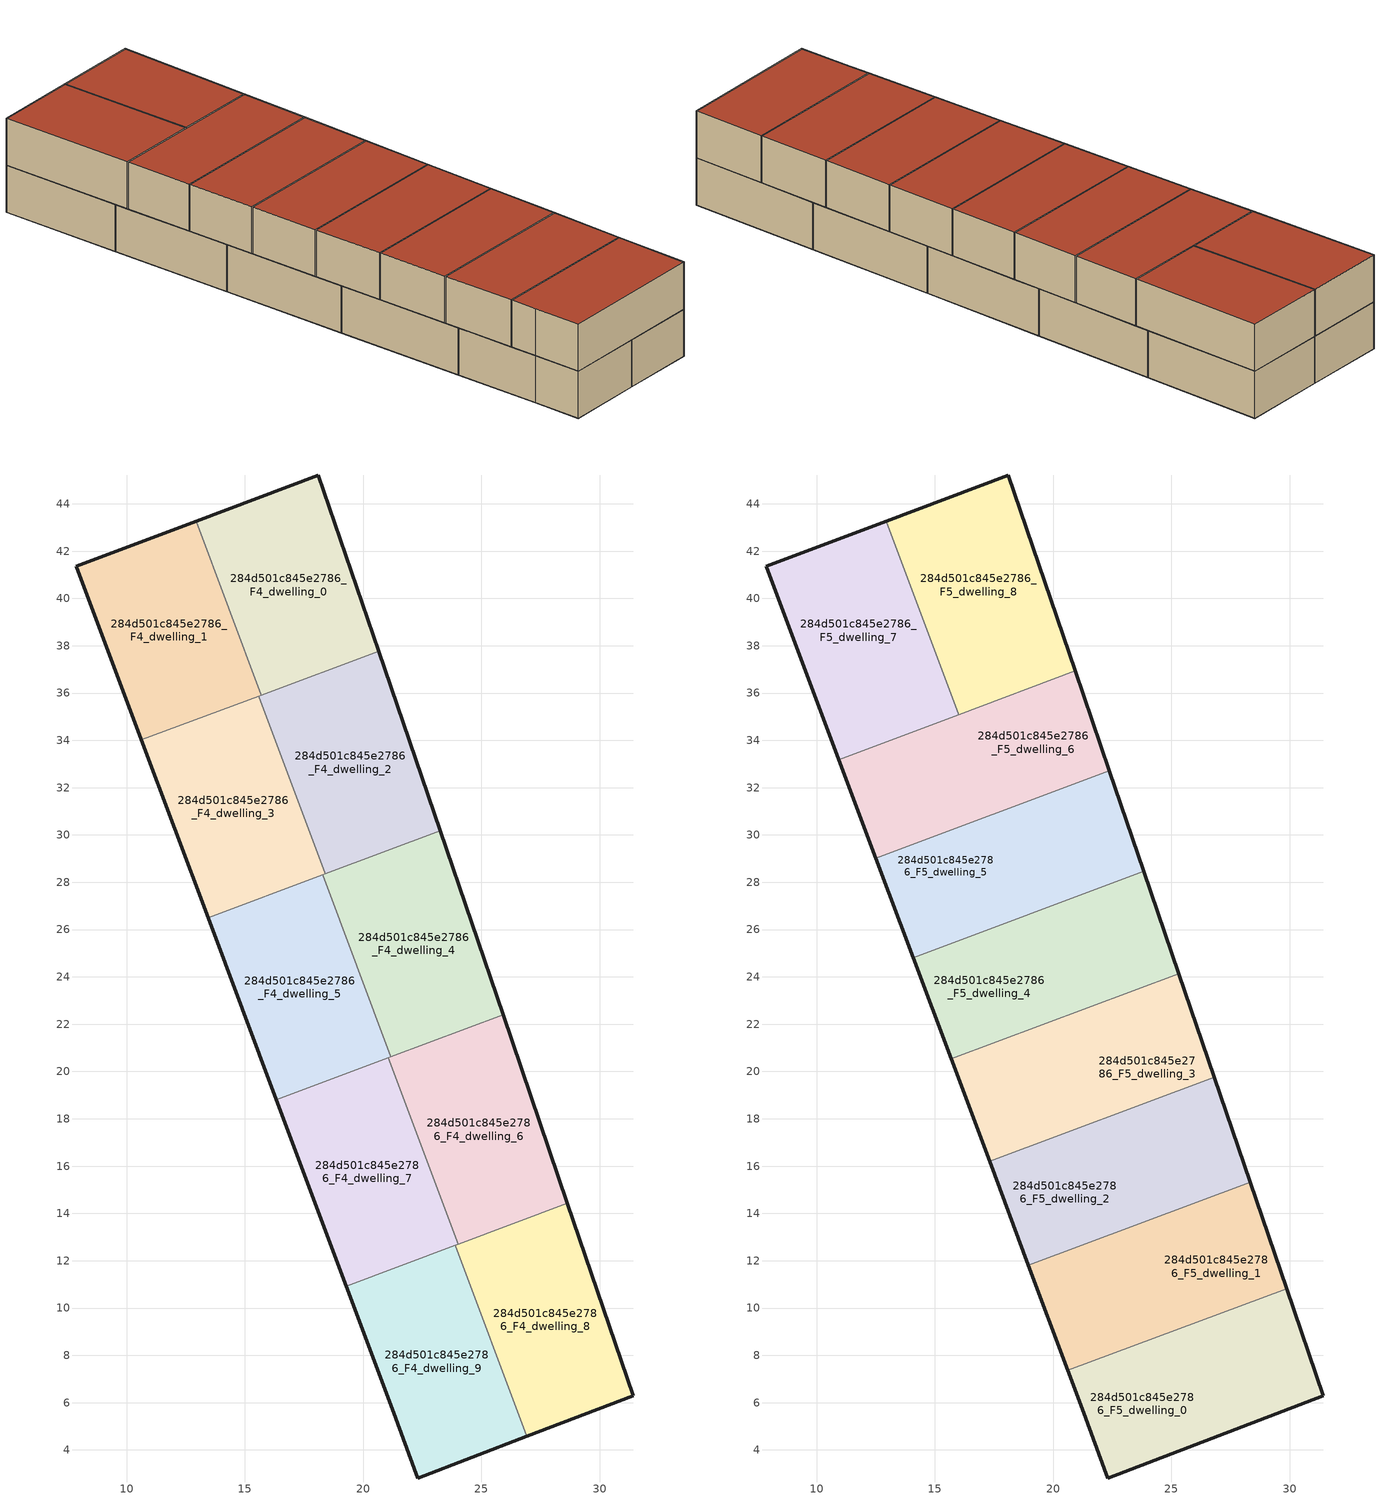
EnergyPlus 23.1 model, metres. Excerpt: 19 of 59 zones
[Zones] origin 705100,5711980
284d501c845e2786_F4_dwelling_0
 floor to 284d501c845e2786_F3_dwelling_0 (EU_floor_Construction): 20.65,37.77 18.11,45.22 12.94,43.27 15.7,35.91 z12
 wall outside (EU_wall_Construction): 12.94,43.27 18.11,45.22 20.65,37.77 z12:15
 wall to 284d501c845e2786_F4_dwelling_1 (EU_wall_Construction): 15.7,35.91 12.94,43.27 z12:15
 wall to 284d501c845e2786_F4_dwelling_2 (EU_wall_Construction): 20.65,37.77 15.7,35.91 z12:15
 ceiling adiabatic (EU_roof_Construction): 18.11,45.22 20.65,37.77 15.7,35.91 12.94,43.27 z15
284d501c845e2786_F4_dwelling_1
 floor to 284d501c845e2786_F3_dwelling_1 (EU_floor_Construction): 15.7,35.91 12.94,43.27 7.87,41.36 10.63,34.02 z12
 wall outside (EU_wall_Construction): 10.63,34.02 7.87,41.36 12.94,43.27 z12:15
 wall to 284d501c845e2786_F4_dwelling_3 (EU_wall_Construction): 15.59,35.87 10.63,34.02 z12:15
 wall to 284d501c845e2786_F4_dwelling_2 (EU_wall_Construction): 15.7,35.91 15.59,35.87 z12:15
284d501c845e2786_F4_dwelling_2
 floor to 284d501c845e2786_F3_dwelling_2 (EU_floor_Construction): 23.25,30.17 20.65,37.77 15.59,35.87 18.4,28.35 z12
 wall outside (EU_wall_Construction): 20.65,37.77 23.25,30.17 z12:15
 wall to 284d501c845e2786_F4_dwelling_3 (EU_wall_Construction): 18.4,28.35 15.59,35.87 z12:15
 wall to 284d501c845e2786_F4_dwelling_4 (EU_wall_Construction): 23.25,30.17 18.4,28.35 z12:15
284d501c845e2786_F4_dwelling_3
 floor to 284d501c845e2786_F3_dwelling_3 (EU_floor_Construction): 18.4,28.35 15.59,35.87 10.63,34.02 13.45,26.5 z12
 wall outside (EU_wall_Construction): 13.45,26.5 10.63,34.02 z12:15
 wall to 284d501c845e2786_F4_dwelling_5 (EU_wall_Construction): 18.3,28.31 13.45,26.5 z12:15
 wall to 284d501c845e2786_F4_dwelling_4 (EU_wall_Construction): 18.4,28.35 18.3,28.31 z12:15
284d501c845e2786_F4_dwelling_4
 floor to 284d501c845e2786_F3_dwelling_4 (EU_floor_Construction): 25.91,22.39 23.25,30.17 18.3,28.31 21.18,20.62 z12
 wall outside (EU_wall_Construction): 23.25,30.17 25.91,22.39 z12:15
 wall to 284d501c845e2786_F4_dwelling_5 (EU_wall_Construction): 21.18,20.62 18.3,28.31 z12:15
 wall to 284d501c845e2786_F4_dwelling_6 (EU_wall_Construction): 25.91,22.39 21.18,20.62 z12:15
284d501c845e2786_F4_dwelling_5
 floor to 284d501c845e2786_F3_dwelling_5 (EU_floor_Construction): 21.18,20.62 18.3,28.31 13.45,26.5 16.33,18.8 z12
 wall outside (EU_wall_Construction): 16.33,18.8 13.45,26.5 z12:15
 wall to 284d501c845e2786_F4_dwelling_7 (EU_wall_Construction): 21.07,20.58 16.33,18.8 z12:15
 wall to 284d501c845e2786_F4_dwelling_6 (EU_wall_Construction): 21.18,20.62 21.07,20.58 z12:15
284d501c845e2786_F4_dwelling_6
 floor to 284d501c845e2786_F3_dwelling_6 (EU_floor_Construction): 28.64,14.43 25.91,22.39 21.07,20.58 24.02,12.7 z12
 wall outside (EU_wall_Construction): 25.91,22.39 28.64,14.43 z12:15
 wall to 284d501c845e2786_F4_dwelling_7 (EU_wall_Construction): 24.02,12.7 21.07,20.58 z12:15
 wall to 284d501c845e2786_F4_dwelling_8 (EU_wall_Construction): 28.64,14.43 24.02,12.7 z12:15
 ceiling adiabatic (EU_roof_Construction): 26.81,19.76 28.64,14.43 28.33,15.32 23.68,13.58 22.04,17.97 z15
284d501c845e2786_F4_dwelling_7
 floor to 284d501c845e2786_F3_dwelling_7 (EU_floor_Construction): 24.02,12.7 21.07,20.58 16.33,18.8 19.29,10.93 z12
 wall outside (EU_wall_Construction): 19.29,10.93 16.33,18.8 z12:15
 wall to 284d501c845e2786_F4_dwelling_9 (EU_wall_Construction): 23.89,12.65 19.29,10.93 z12:15
 wall to 284d501c845e2786_F4_dwelling_8 (EU_wall_Construction): 24.02,12.7 23.89,12.65 z12:15
 ceiling adiabatic (EU_roof_Construction): 21.07,20.58 22.04,17.97 17.31,16.2 16.33,18.8 z15
284d501c845e2786_F4_dwelling_8
 floor to 284d501c845e2786_F3_dwelling_8 (EU_floor_Construction): 31.42,6.29 28.64,14.43 23.89,12.65 26.92,4.57 z12
 wall outside (EU_wall_Construction): 28.64,14.43 31.42,6.29 26.92,4.57 z12:15
 wall to 284d501c845e2786_F4_dwelling_9 (EU_wall_Construction): 26.92,4.57 23.89,12.65 z12:15
284d501c845e2786_F4_dwelling_9
 floor to 284d501c845e2786_F3_dwelling_9 (EU_floor_Construction): 26.92,4.57 23.89,12.65 19.29,10.93 21.23,5.73 22.3,2.81 z12
 wall outside (EU_wall_Construction): 26.92,4.57 22.3,2.81 21.23,5.73 19.29,10.93 z12:15
284d501c845e2786_F5_dwelling_0
 floor to 284d501c845e2786_F4_dwelling_9 (EU_floor_Construction): 26.92,4.57 25.23,9.09 20.62,7.36 21.23,5.73 22.3,2.81 z15
 floor to 284d501c845e2786_F4_dwelling_8 (EU_floor_Construction): 31.42,6.29 29.87,10.82 25.23,9.09 26.92,4.57 z15
 wall outside (EU_wall_Construction): 29.87,10.82 31.42,6.29 22.3,2.81 21.23,5.73 20.62,7.36 z15:18
 wall to 284d501c845e2786_F5_dwelling_1 (EU_wall_Construction): 20.62,7.36 29.87,10.82 z15:18
 roof outside (EU_roof_Construction): 29.87,10.82 31.42,6.29 22.3,2.81 21.23,5.73 20.62,7.36 z18
284d501c845e2786_F5_dwelling_1
 floor to 284d501c845e2786_F4_dwelling_8 (EU_floor_Construction): 29.87,10.82 28.63,14.43 23.89,12.65 25.23,9.09 z15
 floor to 284d501c845e2786_F4_dwelling_9 (EU_floor_Construction): 25.23,9.09 23.89,12.65 19.29,10.93 20.62,7.36 z15
 floor to 284d501c845e2786_F4_dwelling_7 (EU_floor_Construction): 24.02,12.7 23.68,13.58 18.95,11.81 19.29,10.93 z15
 floor to 284d501c845e2786_F4_dwelling_6 (EU_floor_Construction): 28.63,14.43 28.33,15.32 23.68,13.58 24.02,12.7 z15
 wall outside (EU_wall_Construction): 20.62,7.36 18.95,11.81 / 28.33,15.32 29.87,10.82 z15:18
 wall to 284d501c845e2786_F5_dwelling_2 (EU_wall_Construction): 18.95,11.81 28.33,15.32 z15:18
 roof outside (EU_roof_Construction): 28.33,15.32 29.87,10.82 20.62,7.36 18.95,11.81 z18
284d501c845e2786_F5_dwelling_2
 floor to 284d501c845e2786_F4_dwelling_7 (EU_floor_Construction): 23.68,13.58 22.04,17.97 17.31,16.2 18.95,11.81 z15
 floor adiabatic (EU_floor_Construction): 28.33,15.32 26.81,19.76 22.04,17.97 23.68,13.58 z15
 wall outside (EU_wall_Construction): 18.95,11.81 17.31,16.2 / 26.81,19.76 28.33,15.32 z15:18
 wall to 284d501c845e2786_F5_dwelling_3 (EU_wall_Construction): 17.31,16.2 26.81,19.76 z15:18
 roof outside (EU_roof_Construction): 26.81,19.76 28.33,15.32 18.95,11.81 17.31,16.2 z18
284d501c845e2786_F5_dwelling_3
 floor to 284d501c845e2786_F4_dwelling_6 (EU_floor_Construction): 26.81,19.76 25.91,22.39 21.07,20.58 22.04,17.97 z15
 floor to 284d501c845e2786_F4_dwelling_4 (EU_floor_Construction): 25.91,22.39 25.31,24.13 20.53,22.34 21.18,20.62 z15
 floor to 284d501c845e2786_F4_dwelling_5 (EU_floor_Construction): 21.18,20.62 20.53,22.34 15.68,20.53 16.33,18.8 z15
 floor adiabatic (EU_floor_Construction): 22.04,17.97 21.07,20.58 16.33,18.8 17.31,16.2 z15
 wall outside (EU_wall_Construction): 17.31,16.2 15.68,20.53 / 25.31,24.13 26.81,19.76 z15:18
 wall to 284d501c845e2786_F5_dwelling_4 (EU_wall_Construction): 15.68,20.53 25.31,24.13 z15:18
 roof outside (EU_roof_Construction): 25.31,24.13 26.81,19.76 17.31,16.2 15.68,20.53 z18
284d501c845e2786_F5_dwelling_4
 floor to 284d501c845e2786_F4_dwelling_4 (EU_floor_Construction): 25.31,24.13 23.84,28.46 18.93,26.62 20.53,22.34 z15
 floor to 284d501c845e2786_F4_dwelling_5 (EU_floor_Construction): 20.53,22.34 18.93,26.62 14.08,24.8 15.68,20.53 z15
 wall outside (EU_wall_Construction): 15.68,20.53 14.08,24.8 / 23.84,28.46 25.31,24.13 z15:18
 wall to 284d501c845e2786_F5_dwelling_5 (EU_wall_Construction): 14.08,24.8 23.84,28.46 z15:18
 roof outside (EU_roof_Construction): 23.84,28.46 25.31,24.13 15.68,20.53 14.08,24.8 z18
284d501c845e2786_F5_dwelling_5
 floor to 284d501c845e2786_F4_dwelling_3 (EU_floor_Construction): 18.4,28.35 17.46,30.88 12.5,29.02 13.45,26.5 z15
 floor to 284d501c845e2786_F4_dwelling_2 (EU_floor_Construction): 23.25,30.17 22.38,32.72 17.46,30.88 18.4,28.35 z15
 floor to 284d501c845e2786_F4_dwelling_4 (EU_floor_Construction): 23.84,28.46 23.25,30.17 18.3,28.31 18.93,26.62 z15
 floor to 284d501c845e2786_F4_dwelling_5 (EU_floor_Construction): 18.93,26.62 18.3,28.31 13.45,26.5 14.08,24.8 z15
 wall outside (EU_wall_Construction): 14.08,24.8 12.5,29.02 / 22.38,32.72 23.84,28.46 z15:18
 wall to 284d501c845e2786_F5_dwelling_6 (EU_wall_Construction): 12.5,29.02 22.38,32.72 z15:18
 roof outside (EU_roof_Construction): 22.38,32.72 23.84,28.46 14.08,24.8 12.5,29.02 z18
284d501c845e2786_F5_dwelling_6
 floor to 284d501c845e2786_F4_dwelling_2 (EU_floor_Construction): 22.38,32.72 20.94,36.93 15.9,35.05 17.46,30.88 z15
 floor to 284d501c845e2786_F4_dwelling_3 (EU_floor_Construction): 17.46,30.88 15.9,35.05 10.94,33.19 12.5,29.02 z15
 wall outside (EU_wall_Construction): 12.5,29.02 10.94,33.19 / 20.94,36.93 22.38,32.72 z15:18
 wall to 284d501c845e2786_F5_dwelling_7 (EU_wall_Construction): 10.94,33.19 16,35.08 z15:18
 wall to 284d501c845e2786_F5_dwelling_8 (EU_wall_Construction): 16,35.08 20.94,36.93 z15:18
 roof outside (EU_roof_Construction): 20.94,36.93 22.38,32.72 12.5,29.02 10.94,33.19 z18
284d501c845e2786_F5_dwelling_7
 floor to 284d501c845e2786_F4_dwelling_1 (EU_floor_Construction): 15.69,35.91 12.94,43.27 7.87,41.36 10.63,34.02 z15
 floor to 284d501c845e2786_F4_dwelling_3 (EU_floor_Construction): 15.9,35.05 15.59,35.87 10.63,34.02 10.94,33.19 z15
 floor to 284d501c845e2786_F4_dwelling_2 (EU_floor_Construction): 16,35.08 15.69,35.91 15.59,35.87 15.9,35.05 z15
 wall outside (EU_wall_Construction): 10.94,33.19 7.87,41.36 12.94,43.27 z15:18
 wall to 284d501c845e2786_F5_dwelling_8 (EU_wall_Construction): 12.94,43.27 16,35.08 z15:18
 roof outside (EU_roof_Construction): 12.94,43.27 16,35.08 10.94,33.19 7.87,41.36 z18
284d501c845e2786_F5_dwelling_8
 floor to 284d501c845e2786_F4_dwelling_2 (EU_floor_Construction): 20.94,36.93 20.65,37.77 15.69,35.91 16,35.08 z15
 floor adiabatic (EU_floor_Construction): 20.94,36.93 18.11,45.22 12.94,43.27 15.69,35.91 20.65,37.77 z15
 wall outside (EU_wall_Construction): 12.94,43.27 18.11,45.22 20.94,36.93 z15:18
 roof outside (EU_roof_Construction): 18.11,45.22 20.94,36.93 16,35.08 12.94,43.27 z18
[Building]
EU S2 Campaign: North Axis=0; Terrain=City; Solar Distribution=FullExterior
[Site:Location]
London: Latitude=51.5; Longitude=-0.5; Time Zone=0; Elevation=25
[SizingPeriod:WeatherFileDays]
AnnualSizingPeriod: Begin Month=1; Begin Day of Month=1; End Month=12; End Day of Month=31; Day of Week for Start Day=Monday; Use Weather File Daylight Saving Period=No; Use Weather File Rain and Snow Indicators=No
[MATERIAL]
EU_InternalMass_Material: Roughness=MediumRough; Thickness=0.1; Conductivity=1; Density=1800; Specific Heat=900; Thermal Absorptance=0.9; Solar Absorptance=0.7; Visible Absorptance=0.7
[MATERIAL:NOMASS] Roughness=MediumRough; Thermal Absorptance=0.9; Solar Absorptance=0.7; Visible Absorptance=0.7
Name | Thermal Resistance
EU_wall_NoMass | 0.50783
EU_roof_NoMass | 0.465511
EU_floor_NoMass | 2.03132
[CONSTRUCTION]
EU_wall_Construction: EU_wall_NoMass
EU_roof_Construction: EU_roof_NoMass
EU_floor_Construction: EU_floor_NoMass
EU_InternalMass_Construction: EU_InternalMass_Material
[ZONE] Type=1; Multiplier=1; Ceiling Height=autocalculate; Floor Area=autocalculate; Part of Total Floor Area=Yes
Name | Volume
284d501c845e2786_F4_dwelling_0 | 127.549
284d501c845e2786_F5_dwelling_0 | 141.739
284d501c845e2786_F4_dwelling_1 | 127.564
284d501c845e2786_F5_dwelling_1 | 141.717
284d501c845e2786_F4_dwelling_2 | 127.561
284d501c845e2786_F5_dwelling_2 | 141.737
284d501c845e2786_F4_dwelling_3 | 127.566
284d501c845e2786_F5_dwelling_3; 284d501c845e2786_F5_dwelling_8 | 141.728
284d501c845e2786_F4_dwelling_4 | 127.56
284d501c845e2786_F5_dwelling_4 | 141.749
284d501c845e2786_F4_dwelling_5 | 127.565
284d501c845e2786_F5_dwelling_5 | 141.719
284d501c845e2786_F4_dwelling_6 | 127.554
284d501c845e2786_F5_dwelling_6 | 141.732
284d501c845e2786_F4_dwelling_7 | 127.557
284d501c845e2786_F5_dwelling_7 | 141.726
284d501c845e2786_F4_dwelling_8 | 127.567
284d501c845e2786_F4_dwelling_9 | 127.558
[INTERNALMASS] Construction=EU_InternalMass_Construction
Name | Zone or ZoneList | Surface Area
284d501c845e2786_F4_dwelling_0_EU_InternalMass | 284d501c845e2786_F4_dwelling_0 | 42.5163
284d501c845e2786_F4_dwelling_1_EU_InternalMass | 284d501c845e2786_F4_dwelling_1 | 42.5213
284d501c845e2786_F4_dwelling_2_EU_InternalMass | 284d501c845e2786_F4_dwelling_2 | 42.5202
284d501c845e2786_F4_dwelling_3_EU_InternalMass | 284d501c845e2786_F4_dwelling_3 | 42.5219
284d501c845e2786_F4_dwelling_4_EU_InternalMass | 284d501c845e2786_F4_dwelling_4 | 42.5201
284d501c845e2786_F4_dwelling_5_EU_InternalMass | 284d501c845e2786_F4_dwelling_5 | 42.5216
284d501c845e2786_F4_dwelling_6_EU_InternalMass | 284d501c845e2786_F4_dwelling_6 | 42.5181
284d501c845e2786_F4_dwelling_7_EU_InternalMass | 284d501c845e2786_F4_dwelling_7 | 42.5192
284d501c845e2786_F4_dwelling_8_EU_InternalMass | 284d501c845e2786_F4_dwelling_8 | 42.5224
284d501c845e2786_F4_dwelling_9_EU_InternalMass | 284d501c845e2786_F4_dwelling_9 | 42.5195
284d501c845e2786_F5_dwelling_0_EU_InternalMass | 284d501c845e2786_F5_dwelling_0 | 47.2464
284d501c845e2786_F5_dwelling_1_EU_InternalMass | 284d501c845e2786_F5_dwelling_1 | 47.2389
284d501c845e2786_F5_dwelling_2_EU_InternalMass | 284d501c845e2786_F5_dwelling_2 | 47.2455
284d501c845e2786_F5_dwelling_3_EU_InternalMass | 284d501c845e2786_F5_dwelling_3 | 47.2426
284d501c845e2786_F5_dwelling_4_EU_InternalMass | 284d501c845e2786_F5_dwelling_4 | 47.2494
284d501c845e2786_F5_dwelling_5_EU_InternalMass | 284d501c845e2786_F5_dwelling_5 | 47.2397
284d501c845e2786_F5_dwelling_6_EU_InternalMass | 284d501c845e2786_F5_dwelling_6 | 47.2437
284d501c845e2786_F5_dwelling_7_EU_InternalMass | 284d501c845e2786_F5_dwelling_7 | 47.2424
284d501c845e2786_F5_dwelling_8_EU_InternalMass | 284d501c845e2786_F5_dwelling_8 | 47.2406
[OTHEREQUIPMENT] Fuel Type=Electricity; Design Level Calculation Method=Watts/Area; Power per Zone Floor Area=1; Fraction Latent=0; Fraction Radiant=0; Fraction Lost=0; Carbon Dioxide Generation Rate=0; EndUse Subcategory=EU_Step8_InternalGains
Name | Zone or ZoneList or Space or SpaceList | Schedule
EU_Step8_InternalGain_284d501c845e2786_F4_dwelling_0_f000 | 284d501c845e2786_F4_dwelling_0 | EU_Step8_GainSchedule_284d501c845e2786_F4_dwelling_0_f000
EU_Step8_InternalGain_284d501c845e2786_F4_dwelling_1_f000 | 284d501c845e2786_F4_dwelling_1 | EU_Step8_GainSchedule_284d501c845e2786_F4_dwelling_1_f000
EU_Step8_InternalGain_284d501c845e2786_F4_dwelling_2_f000 | 284d501c845e2786_F4_dwelling_2 | EU_Step8_GainSchedule_284d501c845e2786_F4_dwelling_2_f000
EU_Step8_InternalGain_284d501c845e2786_F4_dwelling_3_f000 | 284d501c845e2786_F4_dwelling_3 | EU_Step8_GainSchedule_284d501c845e2786_F4_dwelling_3_f000
EU_Step8_InternalGain_284d501c845e2786_F4_dwelling_4_f000 | 284d501c845e2786_F4_dwelling_4 | EU_Step8_GainSchedule_284d501c845e2786_F4_dwelling_4_f000
EU_Step8_InternalGain_284d501c845e2786_F4_dwelling_5_f000 | 284d501c845e2786_F4_dwelling_5 | EU_Step8_GainSchedule_284d501c845e2786_F4_dwelling_5_f000
EU_Step8_InternalGain_284d501c845e2786_F4_dwelling_6_f000 | 284d501c845e2786_F4_dwelling_6 | EU_Step8_GainSchedule_284d501c845e2786_F4_dwelling_6_f000
EU_Step8_InternalGain_284d501c845e2786_F4_dwelling_7_f000 | 284d501c845e2786_F4_dwelling_7 | EU_Step8_GainSchedule_284d501c845e2786_F4_dwelling_7_f000
EU_Step8_InternalGain_284d501c845e2786_F4_dwelling_8_f000 | 284d501c845e2786_F4_dwelling_8 | EU_Step8_GainSchedule_284d501c845e2786_F4_dwelling_8_f000
EU_Step8_InternalGain_284d501c845e2786_F4_dwelling_9_f000 | 284d501c845e2786_F4_dwelling_9 | EU_Step8_GainSchedule_284d501c845e2786_F4_dwelling_9_f000
EU_Step8_InternalGain_284d501c845e2786_F5_dwelling_0_f000 | 284d501c845e2786_F5_dwelling_0 | EU_Step8_GainSchedule_284d501c845e2786_F5_dwelling_0_f000
EU_Step8_InternalGain_284d501c845e2786_F5_dwelling_1_f000 | 284d501c845e2786_F5_dwelling_1 | EU_Step8_GainSchedule_284d501c845e2786_F5_dwelling_1_f000
EU_Step8_InternalGain_284d501c845e2786_F5_dwelling_2_f000 | 284d501c845e2786_F5_dwelling_2 | EU_Step8_GainSchedule_284d501c845e2786_F5_dwelling_2_f000
EU_Step8_InternalGain_284d501c845e2786_F5_dwelling_3_f000 | 284d501c845e2786_F5_dwelling_3 | EU_Step8_GainSchedule_284d501c845e2786_F5_dwelling_3_f000
EU_Step8_InternalGain_284d501c845e2786_F5_dwelling_4_f000 | 284d501c845e2786_F5_dwelling_4 | EU_Step8_GainSchedule_284d501c845e2786_F5_dwelling_4_f000
EU_Step8_InternalGain_284d501c845e2786_F5_dwelling_5_f000 | 284d501c845e2786_F5_dwelling_5 | EU_Step8_GainSchedule_284d501c845e2786_F5_dwelling_5_f000
EU_Step8_InternalGain_284d501c845e2786_F5_dwelling_6_f000 | 284d501c845e2786_F5_dwelling_6 | EU_Step8_GainSchedule_284d501c845e2786_F5_dwelling_6_f000
EU_Step8_InternalGain_284d501c845e2786_F5_dwelling_7_f000 | 284d501c845e2786_F5_dwelling_7 | EU_Step8_GainSchedule_284d501c845e2786_F5_dwelling_7_f000
EU_Step8_InternalGain_284d501c845e2786_F5_dwelling_8_f000 | 284d501c845e2786_F5_dwelling_8 | EU_Step8_GainSchedule_284d501c845e2786_F5_dwelling_8_f000
[ZONEVENTILATION:DESIGNFLOWRATE] Schedule=EU_AlwaysOn; Design Flow Rate Calculation Method=AirChanges/Hour; Air Changes per Hour=0.537044; Ventilation Type=Natural; Fan Pressure Rise=0; Fan Total Efficiency=1; Constant Term Coefficient=1; Temperature Term Coefficient=0; Velocity Term Coefficient=0; Velocity Squared Term Coefficient=0; Minimum Indoor Temperature=-100; Maximum Indoor Temperature=100; Delta Temperature=-100; Minimum Outdoor Temperature=-100; Maximum Outdoor Temperature=100; Maximum Wind Speed=40
Name | Zone or ZoneList or Space or SpaceList
EU_ConstantAir_284d501c845e2786_F4_dwelling_0 | 284d501c845e2786_F4_dwelling_0
EU_ConstantAir_284d501c845e2786_F4_dwelling_1 | 284d501c845e2786_F4_dwelling_1
EU_ConstantAir_284d501c845e2786_F4_dwelling_2 | 284d501c845e2786_F4_dwelling_2
EU_ConstantAir_284d501c845e2786_F4_dwelling_3 | 284d501c845e2786_F4_dwelling_3
EU_ConstantAir_284d501c845e2786_F4_dwelling_4 | 284d501c845e2786_F4_dwelling_4
EU_ConstantAir_284d501c845e2786_F4_dwelling_5 | 284d501c845e2786_F4_dwelling_5
EU_ConstantAir_284d501c845e2786_F4_dwelling_6 | 284d501c845e2786_F4_dwelling_6
EU_ConstantAir_284d501c845e2786_F4_dwelling_7 | 284d501c845e2786_F4_dwelling_7
EU_ConstantAir_284d501c845e2786_F4_dwelling_8 | 284d501c845e2786_F4_dwelling_8
EU_ConstantAir_284d501c845e2786_F4_dwelling_9 | 284d501c845e2786_F4_dwelling_9
EU_ConstantAir_284d501c845e2786_F5_dwelling_0 | 284d501c845e2786_F5_dwelling_0
EU_ConstantAir_284d501c845e2786_F5_dwelling_1 | 284d501c845e2786_F5_dwelling_1
EU_ConstantAir_284d501c845e2786_F5_dwelling_2 | 284d501c845e2786_F5_dwelling_2
EU_ConstantAir_284d501c845e2786_F5_dwelling_3 | 284d501c845e2786_F5_dwelling_3
EU_ConstantAir_284d501c845e2786_F5_dwelling_4 | 284d501c845e2786_F5_dwelling_4
EU_ConstantAir_284d501c845e2786_F5_dwelling_5 | 284d501c845e2786_F5_dwelling_5
EU_ConstantAir_284d501c845e2786_F5_dwelling_6 | 284d501c845e2786_F5_dwelling_6
EU_ConstantAir_284d501c845e2786_F5_dwelling_7 | 284d501c845e2786_F5_dwelling_7
EU_ConstantAir_284d501c845e2786_F5_dwelling_8 | 284d501c845e2786_F5_dwelling_8
[HVACTEMPLATE:THERMOSTAT] Constant Heating Setpoint=20; Constant Cooling Setpoint=50
EU_HeatOnly_284d501c845e2786_F0_dwelling_0; EU_HeatOnly_284d501c845e2786_F0_dwelling_1; EU_HeatOnly_284d501c845e2786_F0_dwelling_2; EU_HeatOnly_284d501c845e2786_F0_dwelling_3; EU_HeatOnly_284d501c845e2786_F0_dwelling_4; EU_HeatOnly_284d501c845e2786_F0_dwelling_5; EU_HeatOnly_284d501c845e2786_F0_dwelling_6; EU_HeatOnly_284d501c845e2786_F0_dwelling_7; EU_HeatOnly_284d501c845e2786_F0_dwelling_8; EU_HeatOnly_284d501c845e2786_F0_dwelling_9; EU_HeatOnly_284d501c845e2786_F1_dwelling_0; EU_HeatOnly_284d501c845e2786_F1_dwelling_1; EU_HeatOnly_284d501c845e2786_F1_dwelling_2; EU_HeatOnly_284d501c845e2786_F1_dwelling_3; EU_HeatOnly_284d501c845e2786_F1_dwelling_4; EU_HeatOnly_284d501c845e2786_F1_dwelling_5; EU_HeatOnly_284d501c845e2786_F1_dwelling_6; EU_HeatOnly_284d501c845e2786_F1_dwelling_7; EU_HeatOnly_284d501c845e2786_F1_dwelling_8; EU_HeatOnly_284d501c845e2786_F1_dwelling_9; EU_HeatOnly_284d501c845e2786_F2_dwelling_0; EU_HeatOnly_284d501c845e2786_F2_dwelling_1; EU_HeatOnly_284d501c845e2786_F2_dwelling_2; EU_HeatOnly_284d501c845e2786_F2_dwelling_3; EU_HeatOnly_284d501c845e2786_F2_dwelling_4; EU_HeatOnly_284d501c845e2786_F2_dwelling_5; EU_HeatOnly_284d501c845e2786_F2_dwelling_6; EU_HeatOnly_284d501c845e2786_F2_dwelling_7; EU_HeatOnly_284d501c845e2786_F2_dwelling_8; EU_HeatOnly_284d501c845e2786_F2_dwelling_9; EU_HeatOnly_284d501c845e2786_F3_dwelling_0; EU_HeatOnly_284d501c845e2786_F3_dwelling_1; EU_HeatOnly_284d501c845e2786_F3_dwelling_2; EU_HeatOnly_284d501c845e2786_F3_dwelling_3; EU_HeatOnly_284d501c845e2786_F3_dwelling_4; EU_HeatOnly_284d501c845e2786_F3_dwelling_5; EU_HeatOnly_284d501c845e2786_F3_dwelling_6; EU_HeatOnly_284d501c845e2786_F3_dwelling_7; EU_HeatOnly_284d501c845e2786_F3_dwelling_8; EU_HeatOnly_284d501c845e2786_F3_dwelling_9; EU_HeatOnly_284d501c845e2786_F4_dwelling_0; EU_HeatOnly_284d501c845e2786_F4_dwelling_1; EU_HeatOnly_284d501c845e2786_F4_dwelling_2; EU_HeatOnly_284d501c845e2786_F4_dwelling_3; EU_HeatOnly_284d501c845e2786_F4_dwelling_4; EU_HeatOnly_284d501c845e2786_F4_dwelling_5; EU_HeatOnly_284d501c845e2786_F4_dwelling_6; EU_HeatOnly_284d501c845e2786_F4_dwelling_7; EU_HeatOnly_284d501c845e2786_F4_dwelling_8; EU_HeatOnly_284d501c845e2786_F4_dwelling_9; EU_HeatOnly_284d501c845e2786_F5_dwelling_0; EU_HeatOnly_284d501c845e2786_F5_dwelling_1; EU_HeatOnly_284d501c845e2786_F5_dwelling_2; EU_HeatOnly_284d501c845e2786_F5_dwelling_3; EU_HeatOnly_284d501c845e2786_F5_dwelling_4; EU_HeatOnly_284d501c845e2786_F5_dwelling_5; EU_HeatOnly_284d501c845e2786_F5_dwelling_6; EU_HeatOnly_284d501c845e2786_F5_dwelling_7; EU_HeatOnly_284d501c845e2786_F5_dwelling_8
[HVACTEMPLATE:ZONE:IDEALLOADSAIRSYSTEM] System Availability Schedule=EU_AlwaysOn; Maximum Heating Supply Air Temperature=50; Minimum Cooling Supply Air Temperature=13; Maximum Heating Supply Air Humidity Ratio=0.0156; Minimum Cooling Supply Air Humidity Ratio=0.0077; Heating Limit=NoLimit; Cooling Limit=NoLimit; Heating Availability Schedule=EU_AlwaysOn; Cooling Availability Schedule=EU_CoolingOff; Dehumidification Control Type=ConstantSensibleHeatRatio; Cooling Sensible Heat Ratio=0.7; Dehumidification Setpoint=60; Humidification Control Type=None; Humidification Setpoint=30; Outdoor Air Method=None; Outdoor Air Flow Rate per Person=0.00944; Outdoor Air Flow Rate per Zone Floor Area=0; Outdoor Air Flow Rate per Zone=0; Demand Controlled Ventilation Type=None; Outdoor Air Economizer Type=NoEconomizer; Heat Recovery Type=None; Sensible Heat Recovery Effectiveness=0.7; Latent Heat Recovery Effectiveness=0.65
Name | Template Thermostat
284d501c845e2786_F4_dwelling_0 | EU_HeatOnly_284d501c845e2786_F4_dwelling_0
284d501c845e2786_F4_dwelling_1 | EU_HeatOnly_284d501c845e2786_F4_dwelling_1
284d501c845e2786_F4_dwelling_2 | EU_HeatOnly_284d501c845e2786_F4_dwelling_2
284d501c845e2786_F4_dwelling_3 | EU_HeatOnly_284d501c845e2786_F4_dwelling_3
284d501c845e2786_F4_dwelling_4 | EU_HeatOnly_284d501c845e2786_F4_dwelling_4
284d501c845e2786_F4_dwelling_5 | EU_HeatOnly_284d501c845e2786_F4_dwelling_5
284d501c845e2786_F4_dwelling_6 | EU_HeatOnly_284d501c845e2786_F4_dwelling_6
284d501c845e2786_F4_dwelling_7 | EU_HeatOnly_284d501c845e2786_F4_dwelling_7
284d501c845e2786_F4_dwelling_8 | EU_HeatOnly_284d501c845e2786_F4_dwelling_8
284d501c845e2786_F4_dwelling_9 | EU_HeatOnly_284d501c845e2786_F4_dwelling_9
284d501c845e2786_F5_dwelling_0 | EU_HeatOnly_284d501c845e2786_F5_dwelling_0
284d501c845e2786_F5_dwelling_1 | EU_HeatOnly_284d501c845e2786_F5_dwelling_1
284d501c845e2786_F5_dwelling_2 | EU_HeatOnly_284d501c845e2786_F5_dwelling_2
284d501c845e2786_F5_dwelling_3 | EU_HeatOnly_284d501c845e2786_F5_dwelling_3
284d501c845e2786_F5_dwelling_4 | EU_HeatOnly_284d501c845e2786_F5_dwelling_4
284d501c845e2786_F5_dwelling_5 | EU_HeatOnly_284d501c845e2786_F5_dwelling_5
284d501c845e2786_F5_dwelling_6 | EU_HeatOnly_284d501c845e2786_F5_dwelling_6
284d501c845e2786_F5_dwelling_7 | EU_HeatOnly_284d501c845e2786_F5_dwelling_7
284d501c845e2786_F5_dwelling_8 | EU_HeatOnly_284d501c845e2786_F5_dwelling_8
[SIZING:ZONE] Zone Cooling Design Supply Air Temperature Input Method=SupplyAirTemperature; Zone Cooling Design Supply Air Temperature=13; Zone Heating Design Supply Air Temperature Input Method=SupplyAirTemperature; Zone Heating Design Supply Air Temperature=50; Zone Cooling Design Supply Air Humidity Ratio=0.008; Zone Heating Design Supply Air Humidity Ratio=0.008; Cooling Design Air Flow Method=DesignDay; Cooling Design Air Flow Rate=0; Cooling Minimum Air Flow per Zone Floor Area=0.000762; Cooling Minimum Air Flow=0; Cooling Minimum Air Flow Fraction=0.2; Heating Design Air Flow Method=DesignDay; Heating Design Air Flow Rate=0; Heating Maximum Air Flow per Zone Floor Area=0.002032; Heating Maximum Air Flow=0.141576; Heating Maximum Air Flow Fraction=0.3; Account for Dedicated Outdoor Air System=No; Dedicated Outdoor Air System Control Strategy=NeutralSupplyAir; Dedicated Outdoor Air Low Setpoint Temperature for Design=autosize; Dedicated Outdoor Air High Setpoint Temperature for Design=autosize; Zone Load Sizing Method=Sensible Load Only No Latent Load; Zone Latent Cooling Design Supply Air Humidity Ratio Input Method=HumidityRatioDifference; Zone Cooling Design Supply Air Humidity Ratio Difference=0.005; Zone Latent Heating Design Supply Air Humidity Ratio Input Method=HumidityRatioDifference; Zone Humidification Design Supply Air Humidity Ratio Difference=0.005
284d501c845e2786_F4_dwelling_0; 284d501c845e2786_F4_dwelling_1; 284d501c845e2786_F4_dwelling_2; 284d501c845e2786_F4_dwelling_3; 284d501c845e2786_F4_dwelling_4; 284d501c845e2786_F4_dwelling_5; 284d501c845e2786_F4_dwelling_6; 284d501c845e2786_F4_dwelling_7; 284d501c845e2786_F4_dwelling_8; 284d501c845e2786_F4_dwelling_9; 284d501c845e2786_F5_dwelling_0; 284d501c845e2786_F5_dwelling_1; 284d501c845e2786_F5_dwelling_2; 284d501c845e2786_F5_dwelling_3; 284d501c845e2786_F5_dwelling_4; 284d501c845e2786_F5_dwelling_5; 284d501c845e2786_F5_dwelling_6; 284d501c845e2786_F5_dwelling_7; 284d501c845e2786_F5_dwelling_8
[SCHEDULE:CONSTANT]
Name | Hourly Value
EU_AlwaysOn | 1
EU_CoolingOff | 0
[SCHEDULE:FILE] Column Number=1; Rows to Skip at Top=0; Number of Hours of Data=8760; Column Separator=Comma; Interpolate to Timestep=No; Minutes per Item=60; Adjust Schedule for Daylight Savings=Yes
Name | File
EU_Step8_GainSchedule_284d501c845e2786_F4_dwelling_0_f000 | ../../schedules/284d501c845e2786/284d501c845e2786_F4_dwelling_0_f000_gain.csv
EU_Step8_GainSchedule_284d501c845e2786_F4_dwelling_1_f000 | ../../schedules/284d501c845e2786/284d501c845e2786_F4_dwelling_1_f000_gain.csv
EU_Step8_GainSchedule_284d501c845e2786_F4_dwelling_2_f000 | ../../schedules/284d501c845e2786/284d501c845e2786_F4_dwelling_2_f000_gain.csv
EU_Step8_GainSchedule_284d501c845e2786_F4_dwelling_3_f000 | ../../schedules/284d501c845e2786/284d501c845e2786_F4_dwelling_3_f000_gain.csv
EU_Step8_GainSchedule_284d501c845e2786_F4_dwelling_4_f000 | ../../schedules/284d501c845e2786/284d501c845e2786_F4_dwelling_4_f000_gain.csv
EU_Step8_GainSchedule_284d501c845e2786_F4_dwelling_5_f000 | ../../schedules/284d501c845e2786/284d501c845e2786_F4_dwelling_5_f000_gain.csv
EU_Step8_GainSchedule_284d501c845e2786_F4_dwelling_6_f000 | ../../schedules/284d501c845e2786/284d501c845e2786_F4_dwelling_6_f000_gain.csv
EU_Step8_GainSchedule_284d501c845e2786_F4_dwelling_7_f000 | ../../schedules/284d501c845e2786/284d501c845e2786_F4_dwelling_7_f000_gain.csv
EU_Step8_GainSchedule_284d501c845e2786_F4_dwelling_8_f000 | ../../schedules/284d501c845e2786/284d501c845e2786_F4_dwelling_8_f000_gain.csv
EU_Step8_GainSchedule_284d501c845e2786_F4_dwelling_9_f000 | ../../schedules/284d501c845e2786/284d501c845e2786_F4_dwelling_9_f000_gain.csv
EU_Step8_GainSchedule_284d501c845e2786_F5_dwelling_0_f000 | ../../schedules/284d501c845e2786/284d501c845e2786_F5_dwelling_0_f000_gain.csv
EU_Step8_GainSchedule_284d501c845e2786_F5_dwelling_1_f000 | ../../schedules/284d501c845e2786/284d501c845e2786_F5_dwelling_1_f000_gain.csv
EU_Step8_GainSchedule_284d501c845e2786_F5_dwelling_2_f000 | ../../schedules/284d501c845e2786/284d501c845e2786_F5_dwelling_2_f000_gain.csv
EU_Step8_GainSchedule_284d501c845e2786_F5_dwelling_3_f000 | ../../schedules/284d501c845e2786/284d501c845e2786_F5_dwelling_3_f000_gain.csv
EU_Step8_GainSchedule_284d501c845e2786_F5_dwelling_4_f000 | ../../schedules/284d501c845e2786/284d501c845e2786_F5_dwelling_4_f000_gain.csv
EU_Step8_GainSchedule_284d501c845e2786_F5_dwelling_5_f000 | ../../schedules/284d501c845e2786/284d501c845e2786_F5_dwelling_5_f000_gain.csv
EU_Step8_GainSchedule_284d501c845e2786_F5_dwelling_6_f000 | ../../schedules/284d501c845e2786/284d501c845e2786_F5_dwelling_6_f000_gain.csv
EU_Step8_GainSchedule_284d501c845e2786_F5_dwelling_7_f000 | ../../schedules/284d501c845e2786/284d501c845e2786_F5_dwelling_7_f000_gain.csv
EU_Step8_GainSchedule_284d501c845e2786_F5_dwelling_8_f000 | ../../schedules/284d501c845e2786/284d501c845e2786_F5_dwelling_8_f000_gain.csv
